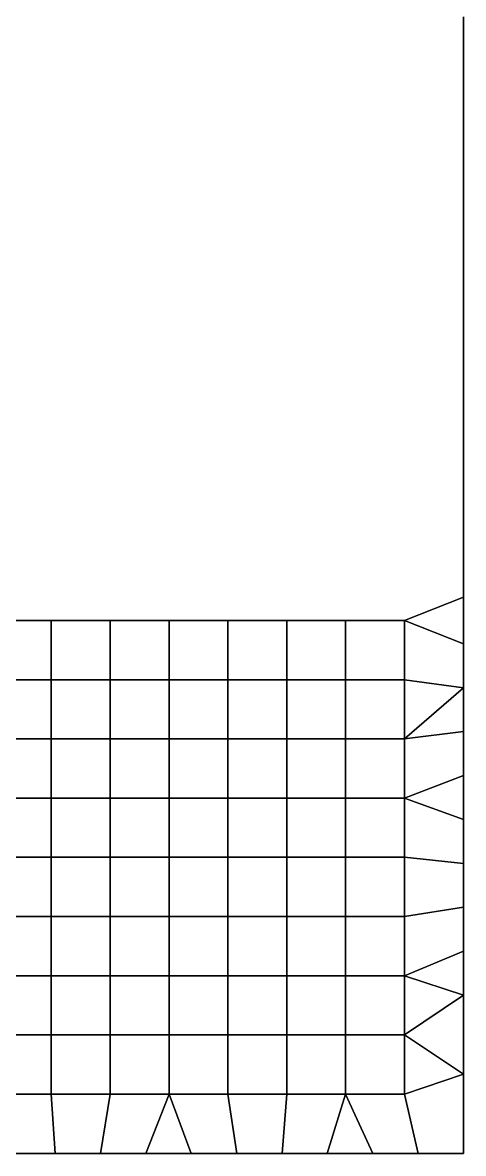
# Model space of a CAD drawing. Extents: x 0 to 37.4, y 0 to 43.4.
# Drawn here: x 32.97 to 37.42, y 0 to 11.43 of the extents above; entities that cross this region are included whole.
import ezdxf

# ---------------------------------------------------------------- set-up
doc = ezdxf.new("R2010")
doc.units = 0
doc.layers.get('0').update_dxf_attribs({"linetype": 'CONTINUOUS'})

msp = doc.modelspace()

# ---------------------------------------------------------------- linework, layer by layer
for points in [[(37.424, 10.901, 3.86), (37.424, 10.901, 2.86), (37.424, 11.487, 2.86), (37.424, 11.487, 3.86)], [(37.424, 10.901, 4.86), (37.424, 10.901, 3.86), (37.424, 11.487, 3.86), (37.424, 11.487, 4.86)], [(37.424, 10.901, 5.86), (37.424, 10.901, 4.86), (37.424, 11.487, 4.86), (37.424, 11.487, 5.86)], [(37.424, 10.901, 6.86), (37.424, 10.901, 5.86), (37.424, 11.487, 5.86), (37.424, 11.487, 6.86)], [(37.424, 10.901, 7.86), (37.424, 10.901, 6.86), (37.424, 11.487, 6.86), (37.424, 11.487, 7.86)], [(37.424, 10.314, 3.86), (37.424, 10.314, 2.86), (37.424, 10.901, 2.86), (37.424, 10.901, 3.86)], [(37.424, 10.314, 4.86), (37.424, 10.314, 3.86), (37.424, 10.901, 3.86), (37.424, 10.901, 4.86)], [(37.424, 10.314, 5.86), (37.424, 10.314, 4.86), (37.424, 10.901, 4.86), (37.424, 10.901, 5.86)], [(37.424, 10.314, 6.86), (37.424, 10.314, 5.86), (37.424, 10.901, 5.86), (37.424, 10.901, 6.86)], [(37.424, 10.314, 7.86), (37.424, 10.314, 6.86), (37.424, 10.901, 6.86), (37.424, 10.901, 7.86)], [(37.424, 9.727, 3.86), (37.424, 9.727, 2.86), (37.424, 10.314, 2.86), (37.424, 10.314, 3.86)], [(37.424, 9.727, 4.86), (37.424, 9.727, 3.86), (37.424, 10.314, 3.86), (37.424, 10.314, 4.86)], [(37.424, 9.727, 5.86), (37.424, 9.727, 4.86), (37.424, 10.314, 4.86), (37.424, 10.314, 5.86)], [(37.424, 9.727, 6.86), (37.424, 9.727, 5.86), (37.424, 10.314, 5.86), (37.424, 10.314, 6.86)], [(37.424, 9.727, 7.86), (37.424, 9.727, 6.86), (37.424, 10.314, 6.86), (37.424, 10.314, 7.86)], [(37.424, 9.141, 3.86), (37.424, 9.141, 2.86), (37.424, 9.727, 2.86), (37.424, 9.727, 3.86)], [(37.424, 9.141, 4.86), (37.424, 9.141, 3.86), (37.424, 9.727, 3.86), (37.424, 9.727, 4.86)], [(37.424, 9.141, 5.86), (37.424, 9.141, 4.86), (37.424, 9.727, 4.86), (37.424, 9.727, 5.86)], [(37.424, 9.141, 6.86), (37.424, 9.141, 5.86), (37.424, 9.727, 5.86), (37.424, 9.727, 6.86)], [(37.424, 9.141, 7.86), (37.424, 9.141, 6.86), (37.424, 9.727, 6.86), (37.424, 9.727, 7.86)], [(37.424, 8.554, 3.86), (37.424, 8.554, 2.86), (37.424, 9.141, 2.86), (37.424, 9.141, 3.86)], [(37.424, 8.554, 4.86), (37.424, 8.554, 3.86), (37.424, 9.141, 3.86), (37.424, 9.141, 4.86)], [(37.424, 8.554, 5.86), (37.424, 8.554, 4.86), (37.424, 9.141, 4.86), (37.424, 9.141, 5.86)], [(37.424, 8.554, 6.86), (37.424, 8.554, 5.86), (37.424, 9.141, 5.86), (37.424, 9.141, 6.86)], [(37.424, 8.554, 7.86), (37.424, 8.554, 6.86), (37.424, 9.141, 6.86), (37.424, 9.141, 7.86)], [(37.424, 7.967, 3.86), (37.424, 7.967, 2.86), (37.424, 8.554, 2.86), (37.424, 8.554, 3.86)], [(37.424, 7.967, 4.86), (37.424, 7.967, 3.86), (37.424, 8.554, 3.86), (37.424, 8.554, 4.86)], [(37.424, 7.967, 5.86), (37.424, 7.967, 4.86), (37.424, 8.554, 4.86), (37.424, 8.554, 5.86)], [(37.424, 7.967, 6.86), (37.424, 7.967, 5.86), (37.424, 8.554, 5.86), (37.424, 8.554, 6.86)], [(37.424, 7.967, 7.86), (37.424, 7.967, 6.86), (37.424, 8.554, 6.86), (37.424, 8.554, 7.86)], [(37.424, 7.381, 3.86), (37.424, 7.381, 2.86), (37.424, 7.967, 2.86), (37.424, 7.967, 3.86)], [(37.424, 7.381, 4.86), (37.424, 7.381, 3.86), (37.424, 7.967, 3.86), (37.424, 7.967, 4.86)], [(37.424, 7.381, 5.86), (37.424, 7.381, 4.86), (37.424, 7.967, 4.86), (37.424, 7.967, 5.86)], [(37.424, 7.381, 6.86), (37.424, 7.381, 5.86), (37.424, 7.967, 5.86), (37.424, 7.967, 6.86)], [(37.424, 7.381, 7.86), (37.424, 7.381, 6.86), (37.424, 7.967, 6.86), (37.424, 7.967, 7.86)], [(37.424, 6.794, 3.86), (37.424, 6.794, 2.86), (37.424, 7.381, 2.86), (37.424, 7.381, 3.86)], [(37.424, 6.794, 4.86), (37.424, 6.794, 3.86), (37.424, 7.381, 3.86), (37.424, 7.381, 4.86)], [(37.424, 6.794, 5.86), (37.424, 6.794, 4.86), (37.424, 7.381, 4.86), (37.424, 7.381, 5.86)], [(37.424, 6.794, 6.86), (37.424, 6.794, 5.86), (37.424, 7.381, 5.86), (37.424, 7.381, 6.86)], [(37.424, 6.794, 7.86), (37.424, 6.794, 6.86), (37.424, 7.381, 6.86), (37.424, 7.381, 7.86)], [(37.424, 6.207, 3.86), (37.424, 6.207, 2.86), (37.424, 6.794, 2.86), (37.424, 6.794, 3.86)], [(37.424, 6.207, 4.86), (37.424, 6.207, 3.86), (37.424, 6.794, 3.86), (37.424, 6.794, 4.86)], [(37.424, 6.207, 5.86), (37.424, 6.207, 4.86), (37.424, 6.794, 4.86), (37.424, 6.794, 5.86)], [(37.424, 6.207, 6.86), (37.424, 6.207, 5.86), (37.424, 6.794, 5.86), (37.424, 6.794, 6.86)], [(37.424, 6.207, 7.86), (37.424, 6.207, 6.86), (37.424, 6.794, 6.86), (37.424, 6.794, 7.86)], [(37.424, 5.621, 2.86), (37.424, 6.207, 2.86), (37.424, 6.207, 3.86), (37.424, 5.621, 3.86)], [(37.424, 5.621, 3.86), (37.424, 6.207, 3.86), (37.424, 6.207, 4.86), (37.424, 5.621, 4.86)], [(37.424, 5.621, 4.86), (37.424, 6.207, 4.86), (37.424, 6.207, 5.86), (37.424, 5.621, 5.86)], [(37.424, 5.621, 5.86), (37.424, 6.207, 5.86), (37.424, 6.207, 6.86), (37.424, 5.621, 6.86)], [(37.424, 5.621, 6.86), (37.424, 6.207, 6.86), (37.424, 6.207, 7.86), (37.424, 5.621, 7.86)], [(37.424, 5.621, 4.86), (36.829, 5.385, 4.86), (37.424, 5.15, 4.86)], [(37.424, 5.621, 2.86), (36.829, 5.385, 3), (36.829, 5.385, 3.96), (37.424, 5.621, 3.86)], [(37.424, 5.621, 3.86), (36.829, 5.385, 3.96), (36.829, 5.385, 4.86), (37.424, 5.621, 4.86)], [(37.424, 5.15, 3.86), (37.424, 5.15, 2.86), (37.424, 5.621, 2.86), (37.424, 5.621, 3.86)], [(37.424, 5.15, 4.86), (37.424, 5.15, 3.86), (37.424, 5.621, 3.86), (37.424, 5.621, 4.86)], [(37.424, 5.15, 5.86), (37.424, 5.15, 4.86), (37.424, 5.621, 4.86), (37.424, 5.621, 5.86)], [(37.424, 5.15, 6.86), (37.424, 5.15, 5.86), (37.424, 5.621, 5.86), (37.424, 5.621, 6.86)], [(37.424, 5.15, 7.86), (37.424, 5.15, 6.86), (37.424, 5.621, 6.86), (37.424, 5.621, 7.86)], [(32.664, 4.786, 4.86), (33.259, 4.786, 4.86), (33.259, 5.385, 4.86), (32.664, 5.385, 4.86)], [(33.259, 5.385, 3), (32.664, 5.385, 3), (32.664, 5.385, 3.96), (33.259, 5.385, 3.96)], [(33.259, 5.385, 3.96), (32.664, 5.385, 3.96), (32.664, 5.385, 4.86), (33.259, 5.385, 4.86)], [(33.259, 4.786, 4.86), (33.854, 4.786, 4.86), (33.854, 5.385, 4.86), (33.259, 5.385, 4.86)], [(33.259, 5.385, 3), (33.259, 5.385, 3.96), (33.854, 5.385, 3.96), (33.854, 5.385, 3)], [(33.854, 5.385, 3.96), (33.259, 5.385, 3.96), (33.259, 5.385, 4.86), (33.854, 5.385, 4.86)], [(33.854, 4.786, 4.86), (34.449, 4.786, 4.86), (34.449, 5.385, 4.86), (33.854, 5.385, 4.86)], [(33.854, 5.385, 3), (33.854, 5.385, 3.96), (34.449, 5.385, 3.96), (34.449, 5.385, 3)], [(33.854, 5.385, 3.96), (33.854, 5.385, 4.86), (34.449, 5.385, 4.86), (34.449, 5.385, 3.96)], [(34.449, 4.786, 4.86), (35.044, 4.786, 4.86), (35.044, 5.385, 4.86), (34.449, 5.385, 4.86)], [(34.449, 5.385, 3), (34.449, 5.385, 3.96), (35.044, 5.385, 3.96), (35.044, 5.385, 3)], [(34.449, 5.385, 3.96), (34.449, 5.385, 4.86), (35.044, 5.385, 4.86), (35.044, 5.385, 3.96)], [(35.044, 4.786, 4.86), (35.639, 4.786, 4.86), (35.639, 5.385, 4.86), (35.044, 5.385, 4.86)], [(35.044, 5.385, 3), (35.044, 5.385, 3.96), (35.639, 5.385, 3.96), (35.639, 5.385, 3)], [(35.044, 5.385, 3.96), (35.044, 5.385, 4.86), (35.639, 5.385, 4.86), (35.639, 5.385, 3.96)], [(35.639, 4.786, 4.86), (36.234, 4.786, 4.86), (36.234, 5.385, 4.86), (35.639, 5.385, 4.86)], [(35.639, 5.385, 3), (35.639, 5.385, 3.96), (36.234, 5.385, 3.96), (36.234, 5.385, 3)], [(35.639, 5.385, 3.96), (35.639, 5.385, 4.86), (36.234, 5.385, 4.86), (36.234, 5.385, 3.96)], [(36.234, 4.786, 4.86), (36.829, 4.786, 4.86), (36.829, 5.385, 4.86), (36.234, 5.385, 4.86)], [(36.234, 5.385, 3), (36.234, 5.385, 3.96), (36.829, 5.385, 3.96), (36.829, 5.385, 3)], [(36.234, 5.385, 3.96), (36.234, 5.385, 4.86), (36.829, 5.385, 4.86), (36.829, 5.385, 3.96)], [(36.829, 5.385, 4.86), (36.829, 4.786, 4.86), (37.424, 4.706, 4.86), (37.424, 5.15, 4.86)], [(37.424, 4.706, 3.86), (37.424, 4.706, 2.86), (37.424, 5.15, 2.86), (37.424, 5.15, 3.86)], [(37.424, 4.706, 4.86), (37.424, 4.706, 3.86), (37.424, 5.15, 3.86), (37.424, 5.15, 4.86)], [(37.424, 4.706, 5.86), (37.424, 4.706, 4.86), (37.424, 5.15, 4.86), (37.424, 5.15, 5.86)], [(37.424, 4.706, 6.86), (37.424, 4.706, 5.86), (37.424, 5.15, 5.86), (37.424, 5.15, 6.86)], [(37.424, 4.706, 7.86), (37.424, 4.706, 6.86), (37.424, 5.15, 6.86), (37.424, 5.15, 7.86)], [(32.664, 4.188, 4.86), (33.259, 4.188, 4.86), (33.259, 4.786, 4.86), (32.664, 4.786, 4.86)], [(33.259, 4.188, 4.86), (33.854, 4.188, 4.86), (33.854, 4.786, 4.86), (33.259, 4.786, 4.86)], [(33.854, 4.188, 4.86), (34.449, 4.188, 4.86), (34.449, 4.786, 4.86), (33.854, 4.786, 4.86)], [(34.449, 4.188, 4.86), (35.044, 4.188, 4.86), (35.044, 4.786, 4.86), (34.449, 4.786, 4.86)], [(35.044, 4.188, 4.86), (35.639, 4.188, 4.86), (35.639, 4.786, 4.86), (35.044, 4.786, 4.86)], [(35.639, 4.188, 4.86), (36.234, 4.188, 4.86), (36.234, 4.786, 4.86), (35.639, 4.786, 4.86)], [(36.234, 4.188, 4.86), (36.829, 4.188, 4.86), (36.829, 4.786, 4.86), (36.234, 4.786, 4.86)], [(36.829, 4.786, 4.86), (36.829, 4.188, 4.86), (37.424, 4.706, 4.86)], [(36.829, 4.188, 4.86), (37.424, 4.263, 4.86), (37.424, 4.706, 4.86)], [(37.424, 4.263, 3.86), (37.424, 4.263, 2.86), (37.424, 4.706, 2.86), (37.424, 4.706, 3.86)], [(37.424, 4.263, 4.86), (37.424, 4.263, 3.86), (37.424, 4.706, 3.86), (37.424, 4.706, 4.86)], [(37.424, 4.263, 5.86), (37.424, 4.263, 4.86), (37.424, 4.706, 4.86), (37.424, 4.706, 5.86)], [(37.424, 4.263, 6.86), (37.424, 4.263, 5.86), (37.424, 4.706, 5.86), (37.424, 4.706, 6.86)], [(37.424, 4.263, 7.86), (37.424, 4.263, 6.86), (37.424, 4.706, 6.86), (37.424, 4.706, 7.86)], [(36.829, 4.188, 4.86), (36.83, 3.59, 4.86), (37.424, 3.819, 4.86), (37.424, 4.263, 4.86)], [(37.424, 3.819, 3.86), (37.424, 3.819, 2.86), (37.424, 4.263, 2.86), (37.424, 4.263, 3.86)], [(37.424, 3.819, 4.86), (37.424, 3.819, 3.86), (37.424, 4.263, 3.86), (37.424, 4.263, 4.86)], [(37.424, 3.819, 5.86), (37.424, 3.819, 4.86), (37.424, 4.263, 4.86), (37.424, 4.263, 5.86)], [(37.424, 3.819, 6.86), (37.424, 3.819, 5.86), (37.424, 4.263, 5.86), (37.424, 4.263, 6.86)], [(37.424, 3.819, 7.86), (37.424, 3.819, 6.86), (37.424, 4.263, 6.86), (37.424, 4.263, 7.86)], [(32.664, 3.59, 4.86), (33.259, 3.59, 4.86), (33.259, 4.188, 4.86), (32.664, 4.188, 4.86)], [(33.259, 3.59, 4.86), (33.854, 3.59, 4.86), (33.854, 4.188, 4.86), (33.259, 4.188, 4.86)], [(33.854, 3.59, 4.86), (34.449, 3.59, 4.86), (34.449, 4.188, 4.86), (33.854, 4.188, 4.86)], [(34.449, 3.59, 4.86), (35.044, 3.59, 4.86), (35.044, 4.188, 4.86), (34.449, 4.188, 4.86)], [(35.044, 3.59, 4.86), (35.639, 3.59, 4.86), (35.639, 4.188, 4.86), (35.044, 4.188, 4.86)], [(35.639, 3.59, 4.86), (36.234, 3.59, 4.86), (36.234, 4.188, 4.86), (35.639, 4.188, 4.86)], [(36.234, 3.59, 4.86), (36.83, 3.59, 4.86), (36.829, 4.188, 4.86), (36.234, 4.188, 4.86)], [(36.83, 3.59, 4.86), (37.424, 3.375, 4.86), (37.424, 3.819, 4.86)], [(37.424, 3.375, 3.86), (37.424, 3.375, 2.86), (37.424, 3.819, 2.86), (37.424, 3.819, 3.86)], [(37.424, 3.375, 4.86), (37.424, 3.375, 3.86), (37.424, 3.819, 3.86), (37.424, 3.819, 4.86)], [(37.424, 3.375, 5.86), (37.424, 3.375, 4.86), (37.424, 3.819, 4.86), (37.424, 3.819, 5.86)], [(37.424, 3.375, 6.86), (37.424, 3.375, 5.86), (37.424, 3.819, 5.86), (37.424, 3.819, 6.86)], [(37.424, 3.375, 7.86), (37.424, 3.375, 6.86), (37.424, 3.819, 6.86), (37.424, 3.819, 7.86)], [(32.664, 2.992, 4.86), (33.259, 2.992, 4.86), (33.259, 3.59, 4.86), (32.664, 3.59, 4.86)], [(33.259, 2.992, 4.86), (33.854, 2.992, 4.86), (33.854, 3.59, 4.86), (33.259, 3.59, 4.86)], [(33.854, 2.992, 4.86), (34.449, 2.992, 4.86), (34.449, 3.59, 4.86), (33.854, 3.59, 4.86)], [(34.449, 2.992, 4.86), (35.044, 2.992, 4.86), (35.044, 3.59, 4.86), (34.449, 3.59, 4.86)], [(35.044, 2.992, 4.86), (35.639, 2.992, 4.86), (35.639, 3.59, 4.86), (35.044, 3.59, 4.86)], [(35.639, 2.992, 4.86), (36.234, 2.992, 4.86), (36.234, 3.59, 4.86), (35.639, 3.59, 4.86)], [(36.234, 2.992, 4.86), (36.83, 2.992, 4.86), (36.83, 3.59, 4.86), (36.234, 3.59, 4.86)], [(36.83, 3.59, 4.86), (36.83, 2.992, 4.86), (37.424, 2.931, 4.86), (37.424, 3.375, 4.86)], [(37.424, 2.931, 3.86), (37.424, 2.931, 2.86), (37.424, 3.375, 2.86), (37.424, 3.375, 3.86)], [(37.424, 2.931, 4.86), (37.424, 2.931, 3.86), (37.424, 3.375, 3.86), (37.424, 3.375, 4.86)], [(37.424, 2.931, 5.86), (37.424, 2.931, 4.86), (37.424, 3.375, 4.86), (37.424, 3.375, 5.86)], [(37.424, 2.931, 6.86), (37.424, 2.931, 5.86), (37.424, 3.375, 5.86), (37.424, 3.375, 6.86)], [(37.424, 2.931, 7.86), (37.424, 2.931, 6.86), (37.424, 3.375, 6.86), (37.424, 3.375, 7.86)], [(32.664, 2.393, 4.86), (33.259, 2.393, 4.86), (33.259, 2.992, 4.86), (32.664, 2.992, 4.86)], [(33.259, 2.393, 4.86), (33.854, 2.393, 4.86), (33.854, 2.992, 4.86), (33.259, 2.992, 4.86)], [(33.854, 2.393, 4.86), (34.449, 2.393, 4.86), (34.449, 2.992, 4.86), (33.854, 2.992, 4.86)], [(34.449, 2.393, 4.86), (35.044, 2.393, 4.86), (35.044, 2.992, 4.86), (34.449, 2.992, 4.86)], [(35.044, 2.393, 4.86), (35.639, 2.393, 4.86), (35.639, 2.992, 4.86), (35.044, 2.992, 4.86)], [(35.639, 2.393, 4.86), (36.234, 2.393, 4.86), (36.234, 2.992, 4.86), (35.639, 2.992, 4.86)], [(36.234, 2.393, 4.86), (36.83, 2.393, 4.86), (36.83, 2.992, 4.86), (36.234, 2.992, 4.86)], [(36.83, 2.992, 4.86), (36.83, 2.393, 4.86), (37.424, 2.488, 4.86), (37.424, 2.931, 4.86)], [(37.424, 2.488, 3.86), (37.424, 2.488, 2.86), (37.424, 2.931, 2.86), (37.424, 2.931, 3.86)], [(37.424, 2.488, 4.86), (37.424, 2.488, 3.86), (37.424, 2.931, 3.86), (37.424, 2.931, 4.86)], [(37.424, 2.488, 5.86), (37.424, 2.488, 4.86), (37.424, 2.931, 4.86), (37.424, 2.931, 5.86)], [(37.424, 2.488, 6.86), (37.424, 2.488, 5.86), (37.424, 2.931, 5.86), (37.424, 2.931, 6.86)], [(37.424, 2.488, 7.86), (37.424, 2.488, 6.86), (37.424, 2.931, 6.86), (37.424, 2.931, 7.86)], [(36.83, 2.393, 4.86), (36.83, 1.795, 4.86), (37.424, 2.044, 4.86), (37.424, 2.488, 4.86)], [(37.424, 2.044, 3.86), (37.424, 2.044, 2.86), (37.424, 2.488, 2.86), (37.424, 2.488, 3.86)], [(37.424, 2.044, 4.86), (37.424, 2.044, 3.86), (37.424, 2.488, 3.86), (37.424, 2.488, 4.86)], [(37.424, 2.044, 4.86), (37.424, 2.488, 4.86), (37.424, 2.488, 5.86), (37.424, 2.044, 5.86)], [(37.424, 2.044, 5.86), (37.424, 2.488, 5.86), (37.424, 2.488, 6.86), (37.424, 2.044, 6.86)], [(37.424, 2.044, 7.86), (37.424, 2.044, 6.86), (37.424, 2.488, 6.86), (37.424, 2.488, 7.86)], [(32.664, 1.795, 4.86), (33.259, 1.795, 4.86), (33.259, 2.393, 4.86), (32.664, 2.393, 4.86)], [(33.259, 1.795, 4.86), (33.854, 1.795, 4.86), (33.854, 2.393, 4.86), (33.259, 2.393, 4.86)], [(33.854, 1.795, 4.86), (34.449, 1.795, 4.86), (34.449, 2.393, 4.86), (33.854, 2.393, 4.86)], [(34.449, 1.795, 4.86), (35.044, 1.795, 4.86), (35.044, 2.393, 4.86), (34.449, 2.393, 4.86)], [(35.044, 1.795, 4.86), (35.639, 1.795, 4.86), (35.639, 2.393, 4.86), (35.044, 2.393, 4.86)], [(35.639, 1.795, 4.86), (36.234, 1.795, 4.86), (36.234, 2.393, 4.86), (35.639, 2.393, 4.86)], [(36.234, 1.795, 4.86), (36.83, 1.795, 4.86), (36.83, 2.393, 4.86), (36.234, 2.393, 4.86)], [(36.83, 1.795, 4.86), (37.424, 1.6, 4.86), (37.424, 2.044, 4.86)], [(37.424, 1.6, 3.86), (37.424, 1.6, 2.86), (37.424, 2.044, 2.86), (37.424, 2.044, 3.86)], [(37.424, 1.6, 4.86), (37.424, 1.6, 3.86), (37.424, 2.044, 3.86), (37.424, 2.044, 4.86)], [(32.664, 1.197, 4.86), (33.259, 1.197, 4.86), (33.259, 1.795, 4.86), (32.664, 1.795, 4.86)], [(33.259, 1.197, 4.86), (33.854, 1.197, 4.86), (33.854, 1.795, 4.86), (33.259, 1.795, 4.86)], [(33.854, 1.197, 4.86), (34.449, 1.197, 4.86), (34.449, 1.795, 4.86), (33.854, 1.795, 4.86)], [(34.449, 1.197, 4.86), (35.044, 1.197, 4.86), (35.044, 1.795, 4.86), (34.449, 1.795, 4.86)], [(35.044, 1.197, 4.86), (35.639, 1.197, 4.86), (35.639, 1.795, 4.86), (35.044, 1.795, 4.86)], [(35.639, 1.197, 4.86), (36.234, 1.197, 4.86), (36.234, 1.795, 4.86), (35.639, 1.795, 4.86)], [(36.234, 1.197, 4.86), (36.83, 1.197, 4.86), (36.83, 1.795, 4.86), (36.234, 1.795, 4.86)], [(36.83, 1.795, 4.86), (36.83, 1.197, 4.86), (37.424, 1.6, 4.86)], [(36.83, 1.197, 4.86), (37.424, 0.8, 4.86), (37.424, 1.6, 4.86)], [(37.424, 0.8, 3.86), (37.424, 0.8, 2.86), (37.424, 1.6, 2.86), (37.424, 1.6, 3.86)], [(37.424, 0.8, 3.86), (37.424, 1.6, 3.86), (37.424, 1.6, 4.86), (37.424, 0.8, 4.86)], [(32.664, 0.598, 4.86), (33.259, 0.598, 4.86), (33.259, 1.197, 4.86), (32.664, 1.197, 4.86)], [(33.259, 0.598, 4.86), (33.854, 0.598, 4.86), (33.854, 1.197, 4.86), (33.259, 1.197, 4.86)], [(33.854, 0.598, 4.86), (34.449, 0.598, 4.86), (34.449, 1.197, 4.86), (33.854, 1.197, 4.86)], [(34.449, 0.598, 4.86), (35.044, 0.598, 4.86), (35.044, 1.197, 4.86), (34.449, 1.197, 4.86)], [(35.044, 0.598, 4.86), (35.639, 0.598, 4.86), (35.639, 1.197, 4.86), (35.044, 1.197, 4.86)], [(35.639, 0.598, 4.86), (36.234, 0.598, 4.86), (36.234, 1.197, 4.86), (35.639, 1.197, 4.86)], [(36.234, 0.598, 4.86), (36.83, 0.598, 4.86), (36.83, 1.197, 4.86), (36.234, 1.197, 4.86)], [(36.83, 1.197, 4.86), (36.83, 0.598, 4.86), (37.424, 0.8, 4.86)], [(37.424, 0.8, 4.86), (36.83, 0.598, 4.86), (36.966, 0, 4.86), (37.424, 0, 4.86)], [(37.424, 0, 2.86), (37.424, 0.8, 2.86), (37.424, 0.8, 3.86), (37.424, 0, 3.86)], [(37.424, 0, 3.86), (37.424, 0.8, 3.86), (37.424, 0.8, 4.86), (37.424, 0, 4.86)], [(33.259, 0.598, 4.86), (32.664, 0.598, 4.86), (32.841, 0, 4.86), (33.299, 0, 4.86)], [(33.854, 0.598, 4.86), (33.259, 0.598, 4.86), (33.299, 0, 4.86), (33.758, 0, 4.86)], [(33.854, 0.598, 4.86), (33.758, 0, 4.86), (34.216, 0, 4.86), (34.449, 0.598, 4.86)], [(34.449, 0.598, 4.86), (34.216, 0, 4.86), (34.674, 0, 4.86)], [(35.044, 0.598, 4.86), (34.449, 0.598, 4.86), (34.674, 0, 4.86), (35.133, 0, 4.86)], [(35.639, 0.598, 4.86), (35.044, 0.598, 4.86), (35.133, 0, 4.86), (35.591, 0, 4.86)], [(36.234, 0.598, 4.86), (35.639, 0.598, 4.86), (35.591, 0, 4.86), (36.049, 0, 4.86)], [(36.234, 0.598, 4.86), (36.049, 0, 4.86), (36.508, 0, 4.86)], [(36.83, 0.598, 4.86), (36.234, 0.598, 4.86), (36.508, 0, 4.86), (36.966, 0, 4.86)], [(32.841, 0, 2.86), (32.841, 0, 3.86), (33.299, 0, 3.86), (33.299, 0, 2.86)], [(32.841, 0, 3.86), (32.841, 0, 4.86), (33.299, 0, 4.86), (33.299, 0, 3.86)], [(33.299, 0, 2.86), (33.299, 0, 3.86), (33.758, 0, 3.86), (33.758, 0, 2.86)], [(33.299, 0, 3.86), (33.299, 0, 4.86), (33.758, 0, 4.86), (33.758, 0, 3.86)], [(33.758, 0, 2.86), (33.758, 0, 3.86), (34.216, 0, 3.86), (34.216, 0, 2.86)], [(33.758, 0, 3.86), (33.758, 0, 4.86), (34.216, 0, 4.86), (34.216, 0, 3.86)], [(34.216, 0, 2.86), (34.216, 0, 3.86), (34.674, 0, 3.86), (34.674, 0, 2.86)], [(34.216, 0, 3.86), (34.216, 0, 4.86), (34.674, 0, 4.86), (34.674, 0, 3.86)], [(34.674, 0, 2.86), (34.674, 0, 3.86), (35.133, 0, 3.86), (35.133, 0, 2.86)], [(34.674, 0, 3.86), (34.674, 0, 4.86), (35.133, 0, 4.86), (35.133, 0, 3.86)], [(35.133, 0, 2.86), (35.133, 0, 3.86), (35.591, 0, 3.86), (35.591, 0, 2.86)], [(35.133, 0, 3.86), (35.133, 0, 4.86), (35.591, 0, 4.86), (35.591, 0, 3.86)], [(35.591, 0, 2.86), (35.591, 0, 3.86), (36.049, 0, 3.86), (36.049, 0, 2.86)], [(35.591, 0, 3.86), (35.591, 0, 4.86), (36.049, 0, 4.86), (36.049, 0, 3.86)], [(36.049, 0, 2.86), (36.049, 0, 3.86), (36.508, 0, 3.86), (36.508, 0, 2.86)], [(36.049, 0, 3.86), (36.049, 0, 4.86), (36.508, 0, 4.86), (36.508, 0, 3.86)], [(36.508, 0, 2.86), (36.508, 0, 3.86), (36.966, 0, 3.86), (36.966, 0, 2.86)], [(36.508, 0, 3.86), (36.508, 0, 4.86), (36.966, 0, 4.86), (36.966, 0, 3.86)], [(36.966, 0, 2.86), (36.966, 0, 3.86), (37.424, 0, 3.86), (37.424, 0, 2.86)], [(36.966, 0, 3.86), (36.966, 0, 4.86), (37.424, 0, 4.86), (37.424, 0, 3.86)]]:
    msp.add_3dface(points)

doc.saveas('drawing.dxf')
